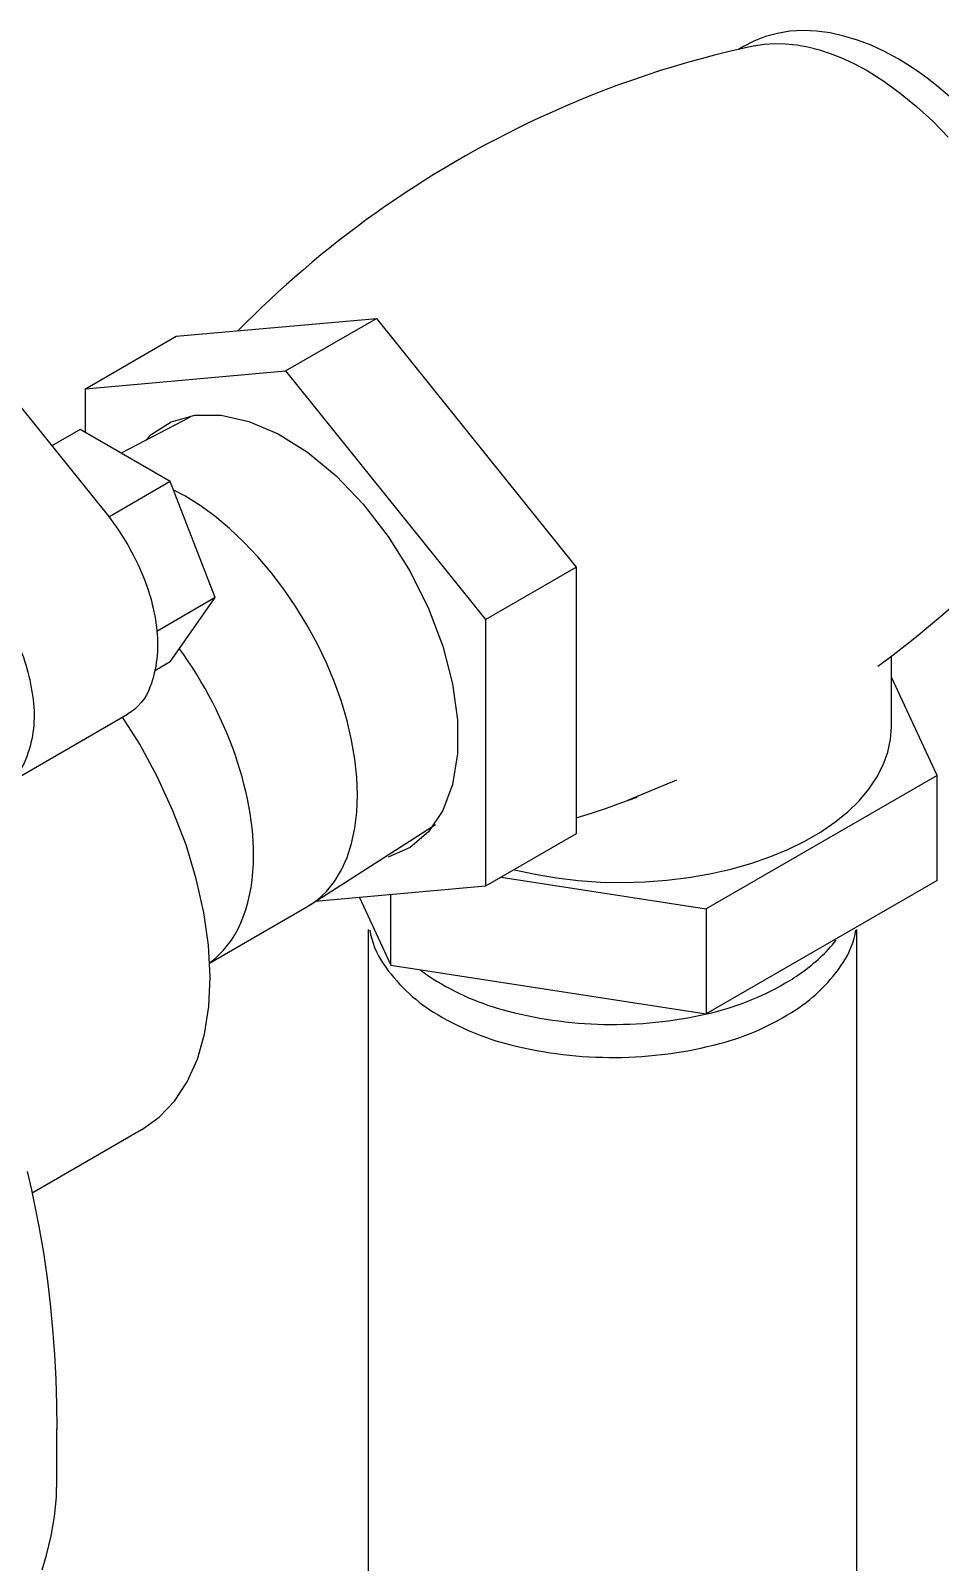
# Model space of a CAD drawing. Header units: centimetres. Extents: x 394264 to 551709, y 50011 to 59011.
# Drawn here: x 525421.5 to 525483.4, y 54082.8 to 54186.9 of the extents above; entities that cross this region are included whole.
import ezdxf

# ---------------------------------------------------------------- set-up
doc = ezdxf.new("R2010")
doc.units = ezdxf.units.CM
doc.layers.add('-M-YNGN-ZON3', color=6, linetype='SP', lineweight=30)
doc.layers.add('0-KRCN-YNG-CIHAZ', color=4, linetype='Continuous', lineweight=30)
doc.styles.add('CIZGI', font='tahoma.ttf', dxfattribs={"width": 0.8, "oblique": 20})
doc.linetypes.add('SP', pattern='A,2,-0.1,["SP",CIZGI,S=0.14,R=0.2,X=0,Y=-0.07],-0.255', length=2.355)

# ---------------------------------------------------------------- blocks, each defined once
blk = doc.blocks.new('A$C66BCA59E')
at = {"layer": '0-KRCN-YNG-CIHAZ', "color": 31, "linetype": 'Continuous', "lineweight": -3, "extrusion": (0, 0.816497, 0.57735)}
for p, q in [((798.12, -647.39, 2349.43), (797.75, -647.6, 2349.43)), ((742.38, -663.74, 2341.59), (754.74, -679.11, 2341.59)), ((759.54, -667.1, 2349.43), (773.14, -665.89, 2349.43)), ((766.96, -669.45, 2349.43), (773.14, -665.89, 2349.43)), ((773.14, -665.89, 2349.43), (786.73, -682.8, 2349.43)), ((753.37, -670.67, 2349.43), (759.54, -667.1, 2349.43)), ((753.37, -670.67, 2349.43), (766.96, -669.45, 2349.43)), ((766.96, -669.45, 2349.43), (780.55, -686.36, 2349.43)), ((753.37, -673.65, 2340.13), (753.37, -670.67, 2349.43)), ((753.01, -673.44, 2341.59), (751.08, -674.56, 2341.59)), ((759.13, -676.98, 2341.59), (753.01, -673.44, 2341.59)), ((760.49, -672.61, 2401.16), (755.8, -675.06, 2398.72)), ((759.13, -676.98, 2341.59), (754.96, -679.39, 2341.59)), ((762.19, -684.87, 2341.59), (759.13, -676.98, 2341.59)), ((780.55, -686.36, 2349.43), (786.73, -682.8, 2349.43)), ((786.73, -682.8, 2349.43), (786.73, -700.92, 2349.43)), ((762.19, -684.87, 2341.59), (758.22, -687.17, 2341.59)), ((759.13, -689.23, 2341.59), (762.19, -684.87, 2341.59)), ((780.55, -686.36, 2349.43), (780.55, -704.49, 2349.43)), ((808.16, -693.64, 2349.43), (808.16, -688.84, 2349.43)), ((759.13, -689.23, 2341.59), (758.12, -689.81, 2341.59)), ((811.26, -696.96, 2349.43), (808.16, -690.28, 2349.43)), ((747.81, -697.65, 2341.59), (756.21, -692.8, 2341.59)), ((793.55, -697.27, 2349.43), (790.22, -698.66, 2349.43)), ((811.26, -696.96, 2349.43), (795.56, -706.02, 2349.43)), ((811.26, -704.09, 2349.43), (811.26, -696.96, 2349.43)), ((777.16, -700.32, 2401.52), (768.64, -705.76, 2396.76)), ((786.73, -700.92, 2349.43), (780.55, -704.49, 2349.43)), ((780.55, -704.49, 2349.43), (768.97, -705.53, 2349.19)), ((781.63, -703.86, 2349.43), (795.56, -706.02, 2349.43)), ((811.26, -704.09, 2349.43), (795.56, -713.15, 2349.43)), ((771.99, -705.25, 2349.43), (774.12, -709.84, 2349.43)), ((774.12, -709.84, 2349.43), (774.12, -705.06, 2349.43)), ((761.79, -709.72, 2391.35), (768.42, -705.89, 2396.76)), ((795.56, -706.02, 2349.43), (795.56, -713.15, 2349.43)), ((772.61, -775.04, 2635.8), (772.61, -707.42, 2607.9)), ((805.81, -775.04, 2635.8), (805.81, -707.42, 2607.9)), ((774.12, -709.84, 2349.43), (795.56, -713.15, 2349.43)), ((757.18, -721.04, 2506.94), (749.73, -725.34, 2506.94)), ((751.42, -741.35, 2506.94), (751.42, -741.37, 2506.94)), ((751.42, -744.92, 2506.94), (751.42, -741.35, 2506.94))]:
    blk.add_line(p, q, dxfattribs=at)
at = {"layer": '0-KRCN-YNG-CIHAZ', "color": 31, "linetype": 'Continuous', "lineweight": -3, "extrusion": (3.9e-15, -2e-16, -1)}
for p, q in [((759.2, -672.92, 2349.43), (760.8, -672.47, 2349.43)), ((760.8, -672.47, 2349.43), (762.58, -672.47, 2349.43)), ((762.58, -672.47, 2349.43), (764.48, -672.89, 2349.43)), ((757.82, -673.78, 2349.43), (759.2, -672.92, 2349.43)), ((764.48, -672.89, 2349.43), (766.46, -673.74, 2349.43)), ((757.47, -674.16, 2348.19), (757.82, -673.78, 2349.43)), ((766.46, -673.74, 2349.43), (768.45, -674.99, 2349.43)), ((768.45, -674.99, 2349.43), (770.4, -676.6, 2349.43)), ((770.4, -676.6, 2349.43), (772.25, -678.52, 2349.43)), ((772.25, -678.52, 2349.43), (773.94, -680.71, 2349.43)), ((773.94, -680.71, 2349.43), (775.44, -683.09, 2349.43)), ((775.44, -683.09, 2349.43), (776.69, -685.6, 2349.43)), ((776.69, -685.6, 2349.43), (777.66, -688.17, 2349.43)), ((777.66, -688.17, 2349.43), (778.32, -690.72, 2349.43)), ((778.32, -690.72, 2349.43), (778.66, -693.18, 2349.43)), ((778.66, -693.18, 2349.43), (778.66, -695.48, 2349.43)), ((778.66, -695.48, 2349.43), (778.32, -697.56, 2349.43)), ((778.32, -697.56, 2349.43), (777.66, -699.34, 2349.43)), ((777.66, -699.34, 2349.43), (776.69, -700.79, 2349.43)), ((776.69, -700.79, 2349.43), (775.44, -701.85, 2349.43)), ((775.44, -701.85, 2349.43), (773.94, -702.51, 2349.43))]:
    blk.add_line(p, q, dxfattribs=at)
at = {"layer": '0-KRCN-YNG-CIHAZ', "color": 31, "linetype": 'Continuous', "lineweight": -3, "extrusion": (1.59e-14, -1.97e-14, -1)}
blk.add_line((768.42, -705.89, 2396.76), (769.12, -705.42, 2396.76), dxfattribs=at)
at = {"layer": '0-KRCN-YNG-CIHAZ', "color": 31, "linetype": 'Continuous', "lineweight": -3}
for points, elevation in [([(808.61, -648.25), (807.69, -647.76), (806.77, -647.33), (805.84, -646.98), (804.91, -646.7), (803.99, -646.49), (803.06, -646.37), (802.15, -646.33), (801.25, -646.38), (800.41, -646.52), (799.59, -646.74), (798.8, -647.04), (798.05, -647.43)], 2349.43), ([(798.84, -647.36), (797.94, -647.56), (797.04, -647.77), (796.13, -648), (795.21, -648.24), (794.3, -648.5), (793.38, -648.77), (792.46, -649.05), (791.53, -649.35), (790.61, -649.67), (789.68, -650), (788.76, -650.34), (787.84, -650.7), (786.91, -651.08), (785.99, -651.47), (785.08, -651.87), (784.16, -652.29), (783.44, -652.63), (782.72, -652.98), (782.01, -653.34), (781.3, -653.7), (780.59, -654.08), (779.89, -654.46), (779.19, -654.85), (778.5, -655.25), (777.81, -655.66), (777.12, -656.07), (776.44, -656.49), (775.77, -656.92), (775.1, -657.36), (774.43, -657.8), (773.78, -658.25), (773.13, -658.71), (772.48, -659.17), (771.85, -659.64), (771.22, -660.12), (770.59, -660.6), (769.98, -661.09), (769.37, -661.58), (768.77, -662.07), (768.18, -662.58), (767.6, -663.08), (767.02, -663.59), (766.45, -664.11), (765.89, -664.62), (765.34, -665.14), (764.8, -665.67), (764.27, -666.2), (763.75, -666.72)], 2349.43), ([(812.1, -650.8), (811.23, -650.06), (810.59, -649.56), (809.93, -649.09), (809.27, -648.66), (808.61, -648.25)], 2349.43), ([(769.12, -705.42), (769.74, -704.84), (770.29, -704.16), (770.76, -703.38), (771.15, -702.52), (771.46, -701.57), (771.68, -700.54), (771.82, -699.45), (771.86, -698.29), (771.82, -697.08), (771.68, -695.84), (771.46, -694.55), (771.15, -693.25), (770.76, -691.93), (770.29, -690.61), (769.74, -689.29), (769.12, -687.99), (768.42, -686.72), (767.67, -685.49), (766.86, -684.3), (765.99, -683.17), (765.08, -682.09), (764.14, -681.1), (763.16, -680.18), (762.16, -679.34), (761.15, -678.6), (760.12, -677.96), (759.36, -677.56)], 2396.76), ([(807.23, -689.53), (807.97, -688.98), (808.69, -688.43), (809.41, -687.87), (810.12, -687.3), (810.81, -686.72), (811.5, -686.14), (812.18, -685.56), (812.84, -684.96), (813.49, -684.37), (814.13, -683.76), (814.76, -683.16), (815.38, -682.55), (815.99, -681.93), (816.58, -681.32), (817.16, -680.7), (817.73, -680.07)], 2349.43), ([(764.79, -702.37), (764.78, -701.92), (764.76, -701.45), (764.73, -700.98), (764.69, -700.51), (764.63, -700.03), (764.56, -699.54), (764.47, -699.05), (764.37, -698.55), (764.26, -698.05), (764.14, -697.55), (764.01, -697.05), (763.86, -696.55), (763.7, -696.04), (763.53, -695.53), (763.35, -695.03), (763.15, -694.52), (762.95, -694.02), (762.73, -693.51), (762.5, -693.01), (762.26, -692.52), (762.02, -692.02), (761.76, -691.53), (761.49, -691.05), (761.21, -690.57), (760.93, -690.09), (760.63, -689.62), (760.33, -689.16), (760.02, -688.71), (759.76, -688.34)], 2390.99), ([(757.18, -721.04), (758.38, -720.18), (759.42, -719.09), (760.28, -717.77), (760.97, -716.24), (761.46, -714.53), (761.75, -712.65), (761.84, -710.63), (761.73, -708.49), (761.41, -706.27), (760.9, -703.98), (760.2, -701.66), (759.31, -699.35), (758.26, -697.06), (757.05, -694.82), (755.89, -692.99)], 2506.94), ([(782.53, -703.36), (783.94, -703.67), (785.39, -703.92), (786.87, -704.09), (788.37, -704.2), (789.88, -704.23), (791.39, -704.19), (792.89, -704.08), (794.37, -703.9), (795.82, -703.65), (797.23, -703.33), (798.59, -702.94), (799.88, -702.49), (801.11, -701.98), (802.27, -701.42), (803.33, -700.8), (804.31, -700.13), (805.19, -699.42), (805.96, -698.67), (806.62, -697.89), (807.17, -697.07), (807.6, -696.23), (807.91, -695.38), (808.1, -694.51), (808.16, -693.64)], 2349.43), ([(786.73, -699.84), (787.76, -699.52), (788.79, -699.17), (789.83, -698.8), (790.86, -698.42)], 2349.43), ([(749.39, -723.86), (749.69, -725.12), (749.95, -726.37), (750.19, -727.62), (750.5, -729.38), (750.75, -731.13), (750.96, -732.87), (751.13, -734.59), (751.26, -736.3), (751.35, -738), (751.4, -739.68), (751.42, -741.35)], 2506.94), ([(761.79, -709.69), (761.83, -709.66), (762.15, -709.41), (762.46, -709.13), (762.75, -708.83), (763.03, -708.5), (763.28, -708.15), (763.52, -707.78), (763.74, -707.38), (763.93, -706.96), (764.11, -706.52), (764.27, -706.07), (764.41, -705.59), (764.52, -705.09), (764.62, -704.58), (764.69, -704.05), (764.75, -703.51), (764.78, -702.95), (764.79, -702.37)], 2390.99), ([(750.41, -750.94), (750.72, -749.94), (751.04, -748.64), (751.26, -747.32), (751.39, -746), (751.42, -744.66)], 2506.94)]:
    blk.add_lwpolyline(points, dxfattribs=dict(at, elevation=elevation))
at = {"layer": '0-KRCN-YNG-CIHAZ', "color": 31, "linetype": 'Continuous', "lineweight": -3, "extrusion": (-2.9e-15, 5.8e-15, -1), "elevation": -2349.43}
blk.add_lwpolyline([(-798.81, -647.36), (-799.5, -647.25), (-800.21, -647.2), (-800.95, -647.22), (-801.7, -647.29), (-802.48, -647.43), (-803.26, -647.64), (-804.06, -647.9), (-804.87, -648.22), (-805.68, -648.61), (-806.5, -649.05)], dxfattribs=at)
at = {"layer": '0-KRCN-YNG-CIHAZ', "color": 31, "linetype": 'Continuous', "lineweight": -3, "extrusion": (-9.9e-15, -1.43e-14, -1), "elevation": -2349.43}
blk.add_lwpolyline([(-806.5, -649.05), (-807.63, -649.76), (-808.76, -650.58), (-809.87, -651.49), (-810.96, -652.49), (-812.01, -653.58)], dxfattribs=at)
at = {"layer": '0-KRCN-YNG-CIHAZ', "color": 31, "linetype": 'Continuous', "lineweight": -3, "flags": 128}
for points, elevation in [([(754.74, -679.11, -0.067056), (757.16, -683.12, -0.075817), (758.22, -687.13, -0.112183), (757.77, -690.92, -0.178588), (756.21, -692.8)], 2341.59), ([(746.34, -683.96, -0.07002), (748.85, -688.17, -0.080646), (749.85, -692.32, -0.123779), (749.19, -696.11, -0.194188), (747.39, -697.86)], 2341.59), ([(772.69, -707.46, 0.108997), (773.6, -709.74, 0.104589), (777.03, -713.04, 0.078775), (782.29, -715.27, 0.062631), (789.4, -716.12, 0.063046), (796.5, -715.17, 0.080314), (801.65, -712.88, 0.103276), (804.88, -709.66, 0.104777), (805.74, -707.46, 0.024333)], 2607.55), ([(800.92, -711.08, 0.053734), (803.31, -709.33, 0.048085), (804.39, -708.14, 0.02324)], 2607.55), ([(776.08, -710.14, 0.017076), (776.69, -710.58, 0.07981), (781.68, -712.86, 0.062341), (788.61, -713.87, 0.061097), (795.6, -713.16, 0.075228), (800.92, -711.08)], 2607.55)]:
    blk.add_lwpolyline(points, format="xyb", dxfattribs=dict(at, elevation=elevation))

msp = doc.modelspace()

# ---------------------------------------------------------------- block references
at = {"layer": '-M-YNGN-ZON3'}
msp.add_blockref('A$C66BCA59E', (524671.91, 54833.28, -2010.95), dxfattribs=at)

doc.saveas('drawing.dxf')
